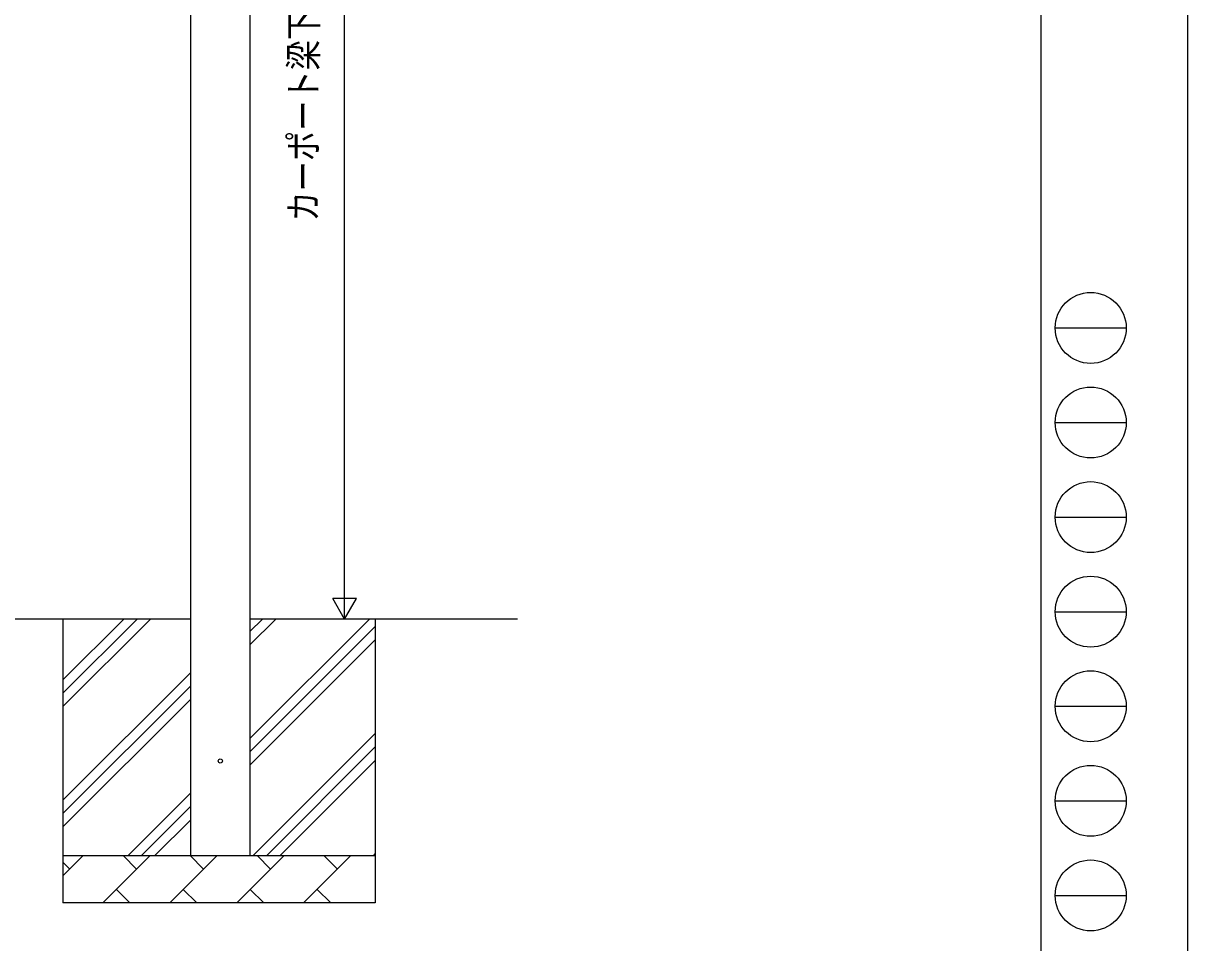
# Model space of a CAD drawing. Units: millimetres, scale not verified. Extents: x -4205 to 4205, y -2970 to 2970.
# Drawn here: x 1745 to 4205, y -1950 to -6 of the extents above; entities that cross this region are included whole.
import ezdxf
from ezdxf.enums import TextEntityAlignment as Align

# ---------------------------------------------------------------- set-up
doc = ezdxf.new("R2010")
doc.units = ezdxf.units.MM
doc.header["$LTSCALE"] = 16
for name, color, linetype in [('0-3_YKK_13', 4, 'Continuous'), ('0-4_YKK_A1', 4, 'Continuous'), ('0-5_YKK_D', 6, 'Continuous'), ('0-6_YKK_ZWAK', 7, 'Continuous')]:
    doc.layers.add(name, color=color, linetype=linetype)
doc.styles.add('ＭＳ ゴシック', font='')
doc.styles.get('ＭＳ ゴシック').set_extended_font_data('MS Gothic')

msp = doc.modelspace()

# ---------------------------------------------------------------- linework, layer by layer
at = {"layer": '0-3_YKK_13'}
msp.add_circle((2161.18, -1565.66), 4.5, dxfattribs=at)
at = {"layer": '0-4_YKK_A1'}
for p, q in [((2098.68, -1765.66), (2098.68, 1089.34)), ((2223.68, 1089.34), (2223.68, -1765.66)), ((2098.68, -1265.66), (1065.68, -1265.66)), ((1828.68, -1265.66), (1828.68, -1865.66)), ((1828.68, -1450.71), (2013.73, -1265.66)), ((1828.68, -1422.43), (1985.44, -1265.66)), ((1828.68, -1394.14), (1957.16, -1265.66)), ((2789.18, -1265.66), (2223.68, -1265.66)), ((2223.68, -1518.26), (2476.28, -1265.66)), ((2223.68, -1320.27), (2278.29, -1265.66)), ((2223.68, -1291.99), (2250, -1265.66)), ((2488.68, -1265.66), (2488.68, -1865.66)), ((2223.68, -1546.54), (2488.68, -1281.54)), ((2223.68, -1574.83), (2488.68, -1309.83)), ((1828.68, -1648.7), (2098.68, -1378.7)), ((1828.68, -1676.99), (2098.68, -1406.99)), ((1828.68, -1705.27), (2098.68, -1435.27)), ((2230.84, -1765.66), (2488.68, -1507.82)), ((2259.12, -1765.66), (2488.68, -1536.1)), ((2287.4, -1765.66), (2488.68, -1564.39)), ((1966.28, -1765.66), (2098.68, -1633.26)), ((1994.56, -1765.66), (2098.68, -1661.54)), ((2022.85, -1765.66), (2098.68, -1689.83)), ((1828.68, -1765.66), (2488.68, -1765.66)), ((1828.68, -1808.55), (1871.57, -1765.66)), ((1912.99, -1865.66), (2012.99, -1765.66)), ((1984.44, -1794.21), (1955.89, -1765.66)), ((2054.41, -1865.66), (2154.41, -1765.66)), ((2125.86, -1794.21), (2097.31, -1765.66)), ((2195.84, -1865.66), (2295.84, -1765.66)), ((2267.28, -1794.21), (2238.73, -1765.66)), ((2337.26, -1865.66), (2437.26, -1765.66)), ((2408.7, -1794.21), (2380.15, -1765.66)), ((2485.39, -1765.66), (2488.68, -1762.38)), ((1843.02, -1794.21), (1828.68, -1779.87)), ((1941.55, -1837.11), (1970.1, -1865.66)), ((2082.97, -1837.11), (2111.52, -1865.66)), ((2224.39, -1837.11), (2252.94, -1865.66)), ((2365.81, -1837.11), (2394.36, -1865.66)), ((2488.68, -1865.66), (1828.68, -1865.66))]:
    msp.add_line(p, q, dxfattribs=at)
at = {"layer": '0-5_YKK_D'}
for p, q in [((2423.68, -1215.66), (2423.68, 1039.34)), ((2423.68, -1265.66), (2423.68, -1179.06)), ((2423.68, -1265.66), (2398.68, -1222.36)), ((2448.68, -1222.36), (2398.68, -1222.36)), ((2423.68, -1265.66), (2448.68, -1222.36)), ((2622.68, -1265.66), (2422.68, -1265.66))]:
    msp.add_line(p, q, dxfattribs=at)
at = {"layer": '0-6_YKK_ZWAK'}
for p, q in [((3895.12, 2775), (3895.12, -2525)), ((3925.12, -650), (4075.12, -650)), ((3925.12, -850), (4075.12, -850)), ((3925.12, -1050), (4075.12, -1050)), ((3925.12, -1250), (4075.12, -1250)), ((3925.12, -1450), (4075.12, -1450)), ((3925.12, -1650), (4075.12, -1650)), ((3925.12, -1850), (4075.12, -1850))]:
    msp.add_line(p, q, dxfattribs=at)
msp.add_lwpolyline([(-4204.9, -2970), (4205.1, -2970), (4205.1, 2970), (-4204.9, 2970)], close=True, dxfattribs=at)
for centre in [(4000.12, -650), (4000.12, -850), (4000.12, -1050), (4000.12, -1250), (4000.12, -1450), (4000.12, -1650), (4000.12, -1850)]:
    msp.add_circle(centre, 75, dxfattribs=at)

# ---------------------------------------------------------------- texts
at = {"layer": '0-5_YKK_D', "style": 'ＭＳ ゴシック', "width": 0.8}
msp.add_text('カーポート梁下寸法', height=58.65, rotation=90, dxfattribs=at).set_placement((2383.68, -425.23), align=Align.BOTTOM_LEFT)

doc.saveas('drawing.dxf')
